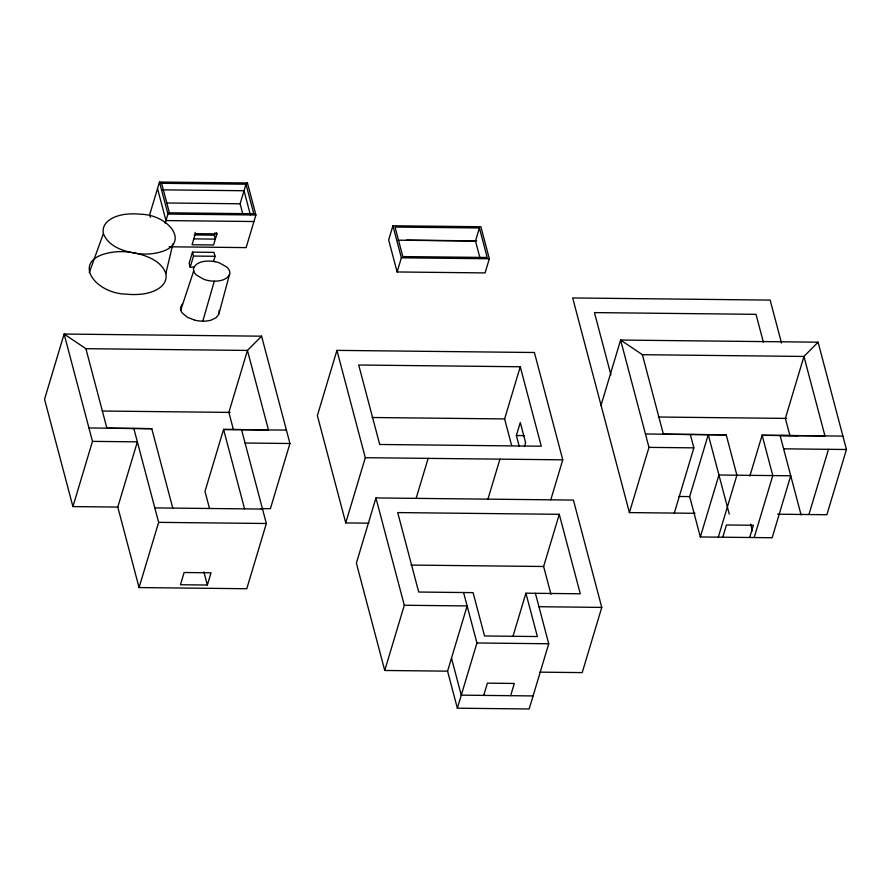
<?xml version="1.0" encoding="UTF-8"?>
<svg xmlns="http://www.w3.org/2000/svg" width="891" height="891" viewBox="0 0 891 891"><rect width="100%" height="100%" fill="white"/><g stroke="black" fill="none" stroke-linecap="round" stroke-linejoin="round"><path stroke-width="1.34" d="M131.4 252.398L128.939 252.053A52.981 36.342 16.7 0 0 115.006 251.908C68.095 257.299 93.477 293.651 126.154 294.119A52.981 36.342 16.7 0 0 140.099 294.264C151.158 293.551 168.544 287.481 165.849 273.492L172.932 243.789M214.998 261.664A21.629 14.835 16.7 0 1 219.386 262.845L226.982 267.211A11.806 8.097 16.7 0 1 227.851 268.135A10.87 7.462 16.7 0 1 229.611 271.298A10.87 7.462 16.7 0 1 229.644 273.983L218.763 314.467L216.056 317.731L211.267 320.069A24.937 17.107 16.7 0 1 202.803 321.183A25.137 17.241 16.7 0 1 194.628 320.136M202.803 321.194L214.308 281.166M92.486 441.368L137.359 441.858L117.79 507.079L72.917 506.589L92.486 441.368L64.119 334.047L261.586 336.185L289.954 443.506L270.385 508.716L260.863 508.616M165.203 223.184L167.942 214.052L159.478 182.031L247.442 182.978L255.906 214.998L246.116 247.609L169.156 246.785M195.04 232.395L195.374 233.654L192.055 244.747L213.595 244.969L216.914 233.888L216.591 232.629M213.573 261.23L215.054 256.296L214.018 252.365L192.467 252.131L189.148 263.213L190.184 267.155L194.227 267.2M190.184 267.155L193.514 256.062L192.467 252.131M193.815 238.877L215.355 239.1L214.308 235.168L215.043 232.718M242.942 214.508L240.102 203.772L245.972 184.214L247.442 182.978M223.608 429.529L241.528 429.607L266.342 523.507L246.785 588.728L139.074 587.57L158.643 522.349L133.817 428.437L151.804 428.76M261.586 336.185L247.453 350.43L268.458 429.93L223.574 429.406L204.986 491.364L209.541 508.583M207.369 585.031L211.033 572.802L184.114 572.512L180.439 584.741L207.369 585.031L203.894 571.899M550.794 499.751L562.767 459.823L534.4 352.502L336.932 350.375L317.374 415.596L345.741 522.917L368.952 523.162M392.909 225.779L388.654 239.935L397.119 271.967L485.083 272.913L489.337 258.758L480.873 226.726L392.909 225.779L401.373 257.811L397.119 271.967M345.741 522.917L365.299 457.696L336.932 350.375M539.868 672.148L582.213 672.605L601.77 607.395L573.403 500.074L375.935 497.935L356.378 563.157L384.745 670.477L447.572 671.157L467.14 605.936L404.302 605.256L384.745 670.477M480.104 258.457L475.493 241.016L479.403 227.973L395.036 227.06L402.832 256.575L487.21 257.477L479.403 227.973M416.153 498.303L428.137 458.375M511.623 445.422L504.618 418.926L520.266 366.758L358.705 365.009L379.711 444.475L541.271 446.213L520.266 366.758M487.956 499.071L499.94 459.143M519.208 446.291L516.368 435.554L520.288 422.512L525.601 442.638L524.431 446.547M535.402 593.295L548.733 643.759L529.165 708.969L457.361 708.2L476.93 642.979L463.587 592.526L418.714 592.036L397.709 512.581L559.27 514.319L580.275 593.785L525.913 593.194L513.004 636.241M483.713 695.392L487.388 683.163L514.307 683.464L510.643 695.693M550.972 594.308L543.621 566.498L559.27 514.319M601.046 405.271L620.615 340.05L818.083 342.189L846.45 449.51L826.881 514.731L777.654 514.196M695.013 513.305L629.414 512.592L648.982 447.371L620.615 340.05L642.389 354.696L803.949 356.445L818.083 342.189M674.298 513.082L693.866 447.861L690.313 434.44L726.254 434.953M700.348 536.961L718.937 475.003L790.74 475.783L772.152 537.741L700.348 536.961L689.679 496.599L708.267 434.641L729.272 514.096M718.302 537.162L736.89 475.204L726.221 434.83L663.383 434.151L642.389 354.696M722.79 537.206L726.455 524.977L753.385 525.267L749.721 537.496M749.866 476.084L762.117 435.22L824.955 435.899L803.949 356.445L785.361 418.402L789.916 435.61M754.198 537.551L772.787 475.582L762.117 435.22M808.928 514.53L828.496 449.309M194.628 320.125L187.645 317.419L182.321 313.053A12.006 8.231 16.7 0 1 180.784 310.035L193.703 270.909A10.87 7.462 16.7 0 1 193.648 268.224A11.806 8.097 16.7 0 1 194.171 266.854L196.443 264.315L199.495 262.633A21.629 14.835 16.7 0 1 203.271 261.542A24.413 16.751 16.7 0 1 214.943 261.664M89.256 272.668L103.389 233.565C100.861 220.456 117.155 214.764 127.524 214.096A49.673 34.07 16.7 0 1 140.589 214.241C171.228 214.675 195.029 248.756 151.058 253.812A49.673 34.07 16.7 0 1 137.982 253.668C124.863 251.819 108.613 247.163 103.389 233.565M182.321 304.065L180.728 307.027A12.006 8.231 16.7 0 0 180.784 310.035M169.401 212.815L167.942 214.052L255.906 214.998L253.779 213.729L169.401 212.815L161.605 183.301L159.478 182.031L149.688 214.631L150.401 217.304M241.55 429.685L286.401 430.086M842.908 436.089L762.15 435.343M463.587 592.526L473.076 592.626L484.537 635.974L537.373 636.542L525.913 593.194M161.605 183.301L245.972 184.214L253.779 213.729M162.407 189.85L244.023 190.73L250.404 214.876M166.795 202.981L240.102 203.772M253.946 221.525L165.982 220.578L157.518 188.547M195.374 233.654L216.914 233.888M194.115 234.946L214.308 235.168M406.53 240.124L476.618 240.882M398.032 240.18L475.493 241.016M401.373 257.811L489.337 258.758M193.514 256.062L215.054 256.296M72.917 506.589L44.55 399.268L64.119 334.047L85.892 348.693L247.453 350.43L228.864 412.388L233.409 429.607M102.187 411.029L230.123 412.41M658.315 417.021L786.63 418.414M372.048 417.5L504.618 418.926M106.887 428.148L151.771 428.638L172.765 508.093M516.368 435.554L524.654 435.643M245.07 443.016L289.954 443.506M648.982 447.371L693.866 447.861M783.623 448.83L846.45 449.51M365.299 457.696L562.767 459.823M678.797 496.476L689.679 496.599M154.822 507.903L262.533 509.062M158.643 522.349L266.342 523.507M411.052 565.072L543.621 566.498M538.944 606.715L601.77 607.395M476.93 642.979L548.733 643.759M533.085 695.927L461.271 695.158L451.481 658.115M645.44 433.962L690.336 434.53M88.933 427.958L133.839 428.526M132.636 252.565L136.368 253.278M137.615 253.59C148.73 256.474 161.75 261.765 165.849 273.492M781.496 343.013L770.147 300.089L572.679 297.95L629.414 512.592M798.046 435.699L780.104 435.532L801.076 514.875M763.364 342.144L756.013 314.334L594.453 312.596L610.903 374.833M750.645 524.086L752.427 530.813M447.572 671.157L457.361 708.2M375.935 497.935L404.302 605.256M223.574 429.406L244.579 508.872M85.892 348.693L106.898 428.181M117.79 507.079L139.074 587.57M193.692 270.909A10.87 7.462 16.7 0 0 195.452 274.072A11.806 8.097 16.7 0 0 196.321 274.996L203.916 279.362A21.629 14.835 16.7 0 0 208.305 280.542M208.36 280.554A24.413 16.751 16.7 0 0 220.032 280.676A21.629 14.835 16.7 0 0 223.808 279.574L226.86 277.903L229.132 275.352A11.806 8.097 16.7 0 0 229.655 273.994M219.041 310.447A12.006 8.231 16.7 0 1 219.097 313.454"/></g></svg>
